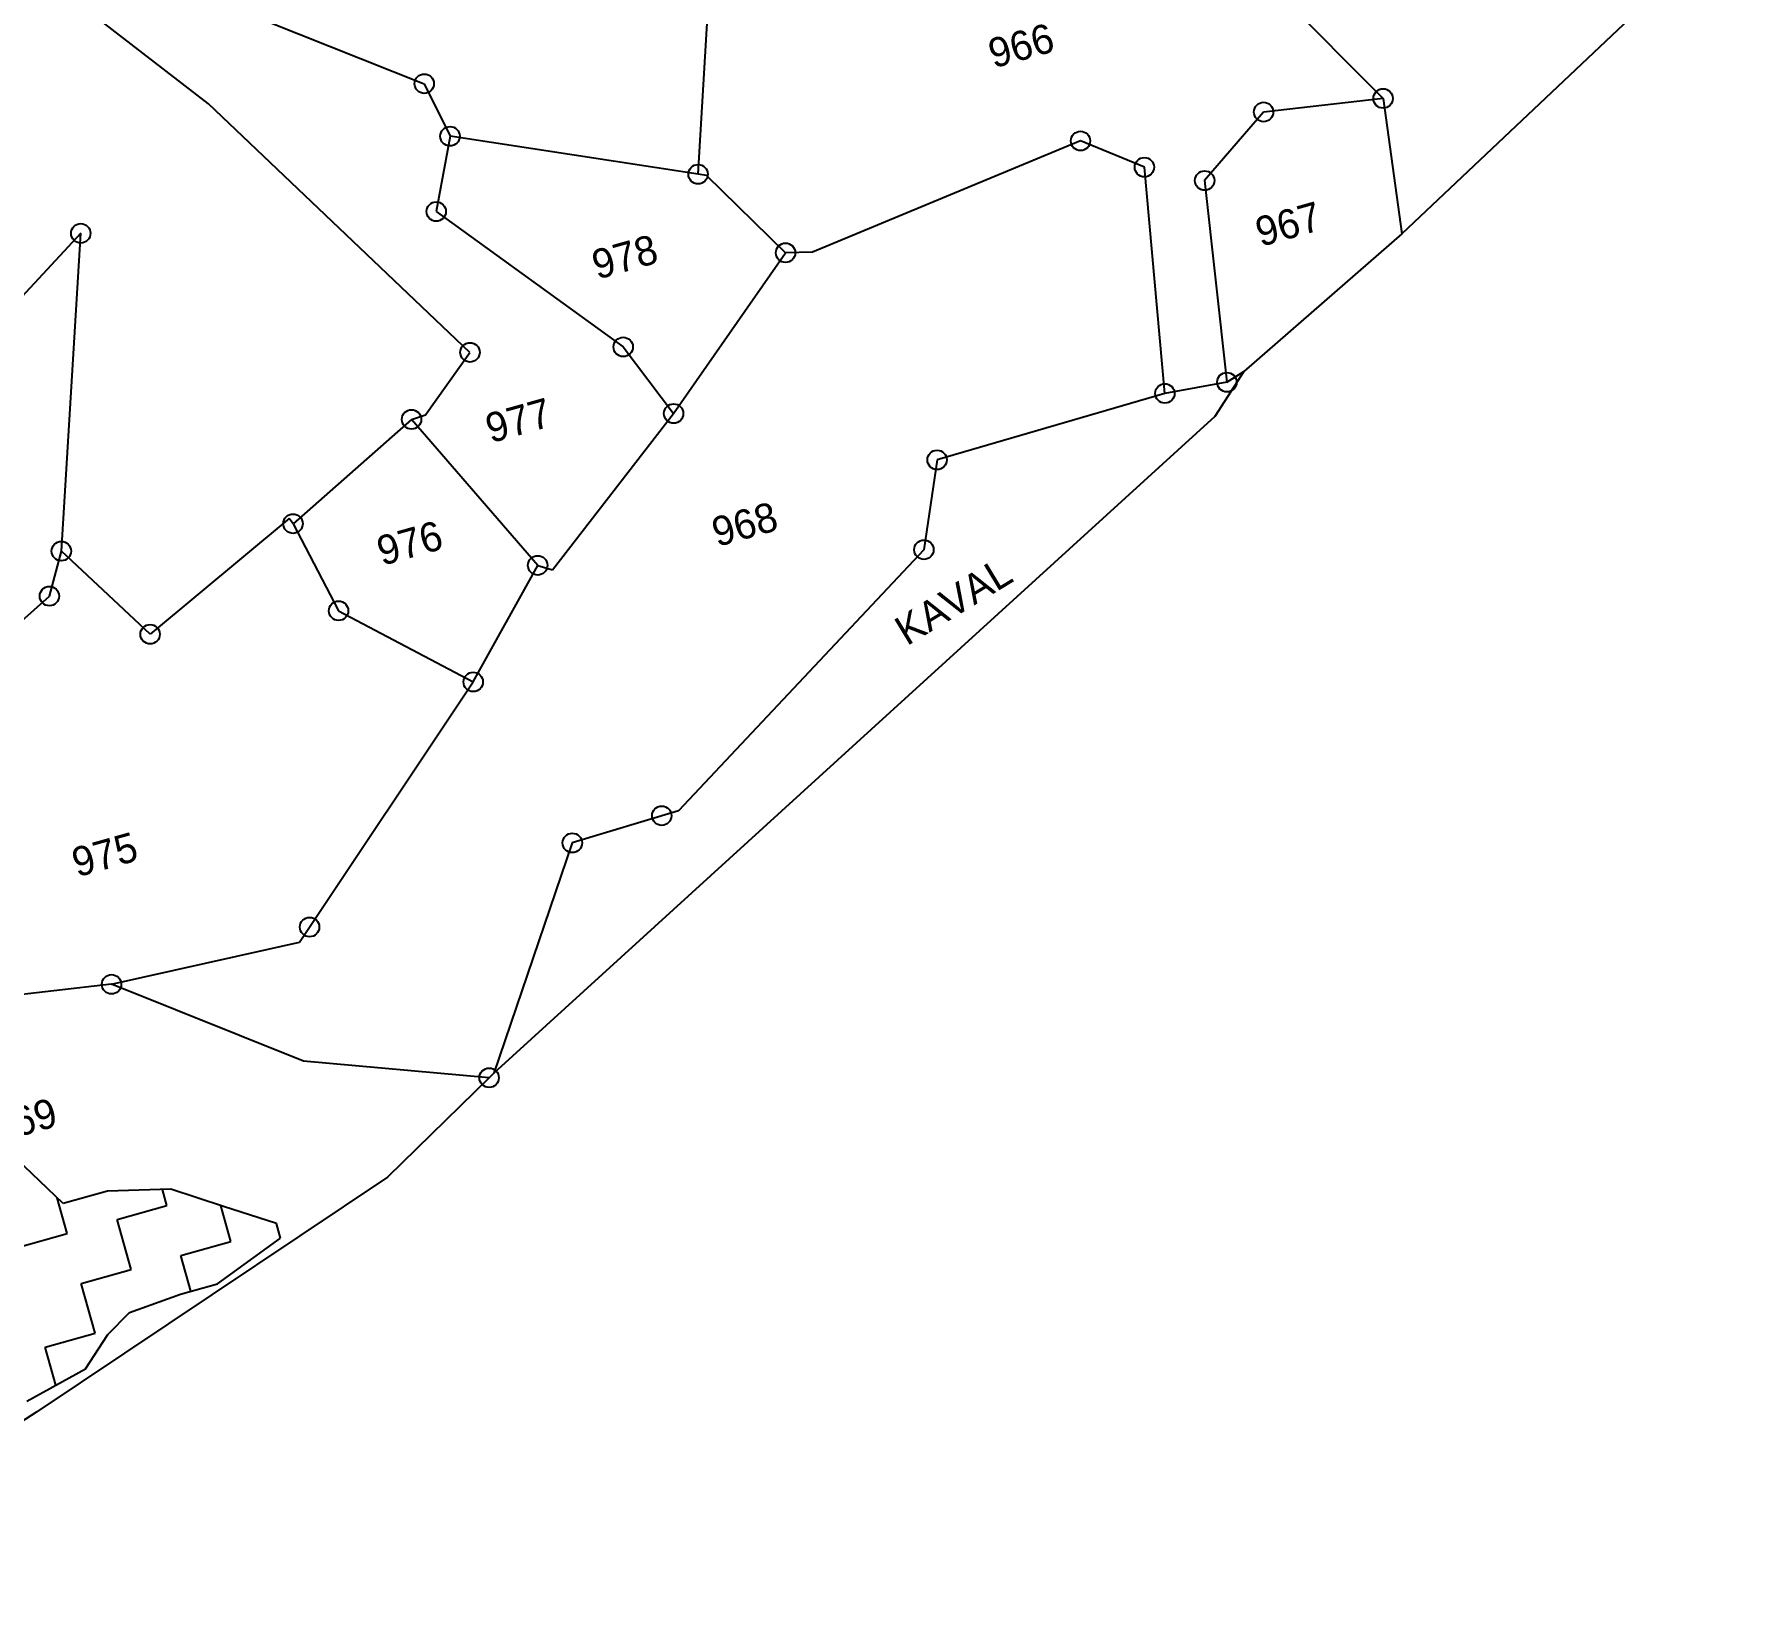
# Model space of a CAD drawing. Header units: metres. Extents: x 302356 to 305648, y 1939949 to 1943623.
# Drawn here: x 305128.7 to 305543.2, y 1940341.1 to 1940722.9 of the extents above; entities that cross this region are included whole.
import ezdxf

# ---------------------------------------------------------------- set-up
doc = ezdxf.new("R2010")
doc.units = ezdxf.units.M
for name, color, linetype in [('POLY_HATCH', 12, 'Continuous'), ('POLY_PARCEL', 6, 'Continuous'), ('POLY_WATER', 4, 'Continuous'), ('TEXT_MAPIN', 7, 'Continuous'), ('TEXT_PARCEL', 7, 'Continuous'), ('V_BOUND_LINE', 7, 'Continuous')]:
    doc.layers.add(name, color=color, linetype=linetype)
doc.styles.add('TEXT_MAP', font='')
doc.styles.get('TEXT_MAP').set_extended_font_data('Kruti Dev 050')

msp = doc.modelspace()

# ---------------------------------------------------------------- linework, layer by layer
for centre in [(305223.71, 1940710.79), (305428, 1940703.9), (305457.08, 1940707.19), (305229.97, 1940698), (305383.43, 1940696.86), (305290.35, 1940688.76), (305398.98, 1940690.47), (305413.65, 1940687.22), (305226.61, 1940679.68), (305140.09, 1940674.38), (305311.63, 1940669.64), (305272.12, 1940646.73), (305234.83, 1940645.41), (305419.05, 1940638.16), (305403.97, 1940635.42), (305284.4, 1940630.53), (305220.6, 1940629.1), (305348.52, 1940619.25), (305191.76, 1940603.72), (305135.37, 1940597.05), (305345.32, 1940597.39), (305251.31, 1940593.58), (305132.46, 1940586.1), (305202.85, 1940582.53), (305156.98, 1940576.82), (305235.63, 1940565.22), (305281.5, 1940532.66), (305259.74, 1940526.04), (305195.79, 1940505.56), (305147.59, 1940491.64), (305239.5, 1940468.9)]:
    msp.add_circle(centre, 2.36)
at = {"layer": 'POLY_HATCH'}
for p, q in [((305135.79, 1940438.28), (305122.49, 1940451.04)), ((305146.6, 1940441.31), (305135.79, 1940438.28)), ((305162.03, 1940441.76), (305146.6, 1940441.31)), ((305174.87, 1940437.6), (305162.03, 1940441.76)), ((305187.7, 1940433.45), (305174.87, 1940437.6)), ((305188.71, 1940429.85), (305187.7, 1940433.45)), ((305173.36, 1940418.74), (305188.71, 1940429.85)), ((305151.98, 1940411.77), (305164.35, 1940416.21)), ((305164.35, 1940416.21), (305173.36, 1940418.74)), ((305146.69, 1940406.4), (305151.98, 1940411.77)), ((305141.24, 1940398.08), (305146.69, 1940406.4)), ((305126.93, 1940390.18), (305141.24, 1940398.08))]:
    msp.add_line(p, q, dxfattribs=at)
at = {"layer": 'POLY_HATCH', "linetype": 'Continuous'}
for p, q in [((305161.06, 1940437.81), (305159.97, 1940441.7)), ((305136.79, 1940431), (305134.36, 1940439.64)), ((305148.93, 1940434.41), (305161.06, 1940437.81)), ((305176.6, 1940429.09), (305174.15, 1940437.84)), ((305152.33, 1940422.27), (305148.93, 1940434.41)), ((305124.66, 1940427.59), (305136.79, 1940431)), ((305164.47, 1940425.68), (305176.6, 1940429.09)), ((305166.92, 1940416.94), (305164.47, 1940425.68)), ((305140.2, 1940418.86), (305152.33, 1940422.27)), ((305143.61, 1940406.73), (305140.2, 1940418.86)), ((305131.47, 1940403.32), (305143.61, 1940406.73)), ((305134.06, 1940394.11), (305131.47, 1940403.32))]:
    msp.add_line(p, q, dxfattribs=at)
at = {"layer": 'POLY_PARCEL'}
for p, q in [((305402.09, 1940762.44), (305457.08, 1940707.19)), ((305132.56, 1940747.04), (305223.71, 1940710.79)), ((305171.21, 1940705.92), (305142.04, 1940728.38)), ((305290.35, 1940688.76), (305292.65, 1940726.93)), ((305223.71, 1940710.79), (305229.97, 1940698)), ((305457.08, 1940707.19), (305428, 1940703.9)), ((305457.08, 1940707.19), (305461.67, 1940674.26)), ((305234.83, 1940645.41), (305171.21, 1940705.92)), ((305428, 1940703.9), (305413.65, 1940687.22)), ((305229.97, 1940698), (305226.61, 1940679.68)), ((305290.35, 1940688.76), (305229.97, 1940698)), ((305383.43, 1940696.86), (305318.22, 1940669.77)), ((305398.98, 1940690.47), (305383.43, 1940696.86)), ((305403.97, 1940635.42), (305398.98, 1940690.47)), ((305292.37, 1940688.45), (305290.35, 1940688.76)), ((305311.63, 1940669.64), (305292.37, 1940688.45)), ((305413.65, 1940687.22), (305419.05, 1940638.16)), ((305226.61, 1940679.68), (305272.12, 1940646.73)), ((305140.09, 1940674.38), (305094.95, 1940625.84)), ((305135.37, 1940597.05), (305140.09, 1940674.38)), ((305284.4, 1940630.53), (305311.63, 1940669.64)), ((305318.22, 1940669.77), (305311.63, 1940669.64)), ((305224, 1940630.18), (305234.83, 1940645.41)), ((305272.12, 1940646.73), (305284.4, 1940630.53)), ((305220.6, 1940629.1), (305191.76, 1940603.72)), ((305220.6, 1940629.1), (305224, 1940630.18)), ((305251.31, 1940593.58), (305220.6, 1940629.1)), ((305254.88, 1940592.48), (305284.4, 1940630.53)), ((305190.86, 1940605.02), (305156.98, 1940576.82)), ((305191.76, 1940603.72), (305190.86, 1940605.02)), ((305191.76, 1940603.72), (305202.85, 1940582.53)), ((305132.46, 1940586.1), (305135.37, 1940597.05)), ((305156.98, 1940576.82), (305135.37, 1940597.05)), ((305235.63, 1940565.22), (305251.31, 1940593.58)), ((305251.31, 1940593.58), (305254.88, 1940592.48)), ((305125.03, 1940579.43), (305132.46, 1940586.1)), ((305202.85, 1940582.53), (305235.63, 1940565.22)), ((305193.36, 1940501.92), (305235.63, 1940565.22)), ((305147.59, 1940491.64), (305193.36, 1940501.92)), ((305147.59, 1940491.64), (305052.15, 1940480.62)), ((305194.31, 1940472.93), (305147.59, 1940491.64)), ((305239.5, 1940468.9), (305194.31, 1940472.93))]:
    msp.add_line(p, q, dxfattribs=at)
at = {"layer": 'POLY_WATER'}
for p, q in [((305419.05, 1940638.16), (305423.2, 1940640.78)), ((305419.05, 1940638.16), (305403.97, 1940635.42)), ((305403.97, 1940635.42), (305348.52, 1940619.25)), ((305348.52, 1940619.25), (305345.32, 1940597.39)), ((305345.32, 1940597.39), (305285.55, 1940533.89)), ((305285.55, 1940533.89), (305259.74, 1940526.04)), ((305259.74, 1940526.04), (305240.65, 1940470.03))]:
    msp.add_line(p, q, dxfattribs=at)
at = {"layer": 'V_BOUND_LINE'}
for p, q in [((305543.21, 1940751.37), (305461.67, 1940674.26)), ((305461.67, 1940674.26), (305423.2, 1940640.78)), ((305423.2, 1940640.78), (305416.14, 1940629.83)), ((305416.14, 1940629.83), (305240.65, 1940470.03)), ((305240.65, 1940470.03), (305239.5, 1940468.9)), ((305239.5, 1940468.9), (305214.79, 1940444.74)), ((305214.79, 1940444.74), (305129.39, 1940387.6)), ((305129.39, 1940387.6), (305057.23, 1940341.1))]:
    msp.add_line(p, q, dxfattribs=at)

# ---------------------------------------------------------------- texts
at = {"layer": 'TEXT_MAPIN'}
msp.add_text('KAVAL', height=7.146, rotation=31.2602, dxfattribs=at).set_placement((305341.18, 1940573.87))
at = {"layer": 'TEXT_PARCEL', "style": 'TEXT_MAP'}
for s, p in [('966', (305362.26, 1940714.49)), ('967', (305427.27, 1940671.06)), ('978', (305265.78, 1940663.08)), ('977', (305239.88, 1940623.29)), ('968', (305294.97, 1940598.02)), ('976', (305213.43, 1940593.43)), ('975', (305139.2, 1940517.64)), ('969', (305119.57, 1940452.96))]:
    msp.add_text(s, height=7.146, rotation=15.6853, dxfattribs=at).set_placement(p)

doc.saveas('drawing.dxf')
